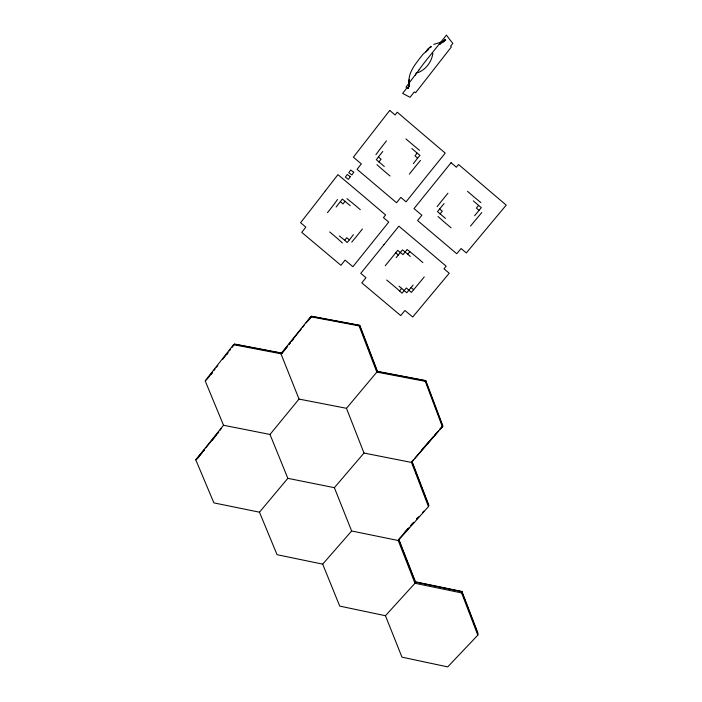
<?xml version="1.0" encoding="UTF-8"?>
<svg xmlns="http://www.w3.org/2000/svg" width="702" height="702" viewBox="0 0 702 702"><rect width="100%" height="100%" fill="white"/><g stroke="black" fill="none" stroke-linecap="round" stroke-linejoin="round"><path stroke-width="1.05" d="M287.285 346.393L281.897 353.097L234.661 344.068L233.538 344.682L205.151 380.817L223.534 425.263L195.779 459.836L213.891 502.886L259.477 512.188L277.053 554.694L322.692 564.145L339.742 606.116L385.442 615.715L401.965 657.151L447.718 666.9L477.825 635.134L478.071 633.546L461.925 591.47L415.444 581.844L398.762 539.233L409.529 527.158M432.844 53.273C431.827 61.697 425.754 69.849 417.708 72.745M477.825 635.134L461.618 592.927L461.925 591.47M415.444 581.844L414.97 583.265L385.442 615.715M223.534 425.263L270.007 434.459L287.838 478.334L334.371 487.679L351.649 530.993L398.236 540.505L428.466 506.59L428.896 505.422L412.013 461.416L413.443 459.766M415.391 75.158L416.444 72.639M412.013 461.416L411.512 462.442L442.874 426.07L425.763 380.598L377.448 371.367L359.766 325.289L311.504 316.225L310.644 316.751L280.94 353.747L299.026 399.078L346.481 408.31L363.996 453.044L411.512 462.442L428.466 506.59M409.477 85.03L407.897 88.241L409.477 84.898L408.099 88.268L409.31 84.644L408.222 88.241L409.266 79.712L409.134 84.135C407.915 76.018 411.872 68.936 416.514 62.662A255.546 247.736 -43.2 0 1 423.148 54.098L428.703 49.324M429.756 47.964L430.958 46.551L427.983 48.771L425.965 51.79M442.479 426.983L425.315 381.353L425.763 380.598M337.522 199.526L333.678 204.782A338.838 70.253 -50 0 1 327.483 212.688M375.912 154.694L379.975 149.166A206.011 24.421 -51.1 0 1 386.469 140.874M336.135 207.011L342.33 199.07L350.219 205.704M382.774 151.456L376.333 159.687L384.301 166.479M349.403 239.865L347.139 242.523L344.735 240.277L346.683 237.715L349.403 239.865L353.396 234.705M411.881 148.552L417.128 153.097L415.014 155.862L417.611 158.134L413.338 163.645M385.205 265.777L387.355 263.162A337.048 31.757 -50 0 0 393.664 255.405L397.674 250.324L403.001 254.642L407.125 249.508L412.522 253.791A339.514 71.823 39.2 0 1 420.322 260.372L422.876 262.601M437.109 206.66L441.347 201.307A205.335 10.776 -50.5 0 1 447.964 193.182M206.362 380.08L212.425 372.367M213.777 370.647L215.119 368.936M216.47 367.216L217.813 365.505M222.534 359.503L227.922 352.641M229.273 350.93L230.616 349.219M231.967 347.499L234.661 344.068M211.311 374.166L212.653 372.455M226.72 354.554L228.062 352.852M444.085 203.545L437.513 211.618L445.428 218.357M204.422 449.596L195.779 459.836M205.774 447.92L218.594 431.949M219.945 430.265L221.297 428.58M288.627 344.717L289.979 343.041M291.321 341.365L301.412 328.799M302.764 327.123L304.106 325.447M306.125 322.929L311.504 316.225M197.253 458.897L201.948 453.044M203.29 451.368L204.633 449.701M212.022 440.505L216.049 435.494M217.383 433.818L218.726 432.151M282.16 353.15L287.644 346.332M289.013 344.621L290.382 342.918M291.751 341.216L293.12 339.505M308.187 320.744L311.609 316.488L328.668 319.691M410.293 256.449L407.774 254.212L409.88 251.623M473.323 200.851L478.58 205.405L476.386 208.09L479.001 210.372L474.596 215.733M399.034 286.205L406.756 292.743L413.109 285.056M270.007 434.459L299.026 399.078M396.139 257.66L402.465 249.877L407.774 254.212M424.254 276.921L422.165 279.457A335.152 13.592 -50 0 1 415.795 287.153L411.372 292.427L406.335 287.969L402 293.182L397.051 288.671A335.24 87.531 38.8 0 0 389.312 282.151L386.679 280.019M345.147 201.255L342.945 203.922L340.452 201.693M378.834 161.943L381.089 159.214L378.317 156.941M399.578 290.882L401.702 288.311M440.049 213.908L442.313 211.188L439.592 208.968M259.477 512.188L287.838 478.334M346.481 408.31L377.448 371.367M479.001 210.372L481.309 207.634L478.58 205.405M481.756 212.574L477.184 218.024A205.379 4.317 -50.2 0 0 470.507 226.088M417.611 158.134L419.936 155.388L417.128 153.097M420.48 160.425L415.9 165.909A206.046 17.91 -50.8 0 0 409.345 174.122M351.711 242.155L356.142 236.846A336.934 51.553 -50 0 0 362.39 229.01M334.371 487.679L363.996 453.044M421.902 449.728L433.327 436.644M434.749 435.012L437.609 431.739M439.75 429.291L441.891 426.834M414.882 458.125L438.566 431.002M439.996 429.361L442.874 426.07M322.692 564.145L351.649 530.993M404.378 532.59L407.941 528.58M410.802 525.377L412.943 522.981M416.505 518.98L417.936 517.374M410.96 525.544L413.829 522.323M416.698 519.103L418.857 516.69M422.437 512.662L423.876 511.056M439.943 44.489L445.314 39.452L442.699 42.164L445.568 39.812L442.427 42.05L445.638 40.014L442.848 41.436M310.644 316.751L359.073 325.851L359.766 325.289M281.897 353.097L280.94 353.747L233.538 344.682M433.704 44.41L441.918 41.866M330.8 320.086L358.529 325.298M235.828 344.524L271.06 351.263M273.201 351.667L281.739 353.299M378.615 371.823L425.587 380.8L442.602 426.017M425.315 381.353L376.825 372.086L359.073 325.851M415.531 582.081L460.705 591.435M461.618 592.927L414.97 583.265L398.236 540.505M346.937 198.648L352.457 203.036A347.815 71.235 37.9 0 1 360.31 209.67M339.373 235.951L344.735 240.277M480.923 202.641L475.5 198.157A203.957 11.618 40.3 0 1 467.514 191.356M419.524 150.36L413.969 145.762A206.16 11.601 40.1 0 1 405.923 138.908M395.717 252.834L398.341 255.019M411.074 287.557L413.636 289.742M438.022 216.523L443.155 221.077A202.439 17.892 40.2 0 0 451.088 227.808M376.939 164.689L382.02 169.208A204.607 17.866 39.8 0 0 390.014 175.983M342.374 242.971L337.478 238.505A343.392 86.802 37.2 0 0 329.677 231.941M430.633 46.341L431.247 46.946M398.99 540.426L415.18 581.791M359.591 325.5L377.176 371.314M411.837 461.609L428.632 505.37M461.758 591.654L477.421 632.476M350.263 176.693L348.42 179.379L345.323 177.158L347.253 174.465L350.263 176.693M353.738 172.244L351.886 174.947L348.789 172.71L350.728 170.007L353.738 172.244M419.112 69.788L405.993 87.171L407.011 87.759L402.623 93.41L410.065 97.297L414.25 91.936L415.61 92.717L451.36 46.955L450.684 46.121L452.825 43.366L450.114 39.988A232.485 8.02 40.6 0 1 449.052 38.61L446.454 35.1L427.974 58.134A239.084 232.029 -45.1 0 0 421.235 66.813L419.112 69.788M325.395 190.812L321.305 196.165A305.379 67.971 -50 0 1 315.093 204.159L300.588 222.709L305.835 227.115L301.746 232.362L340.926 265.303L345.068 260.117L352.895 266.699L388.732 222.086L383.459 217.62L385.6 214.961L367.172 199.289A314.891 57.652 38.2 0 0 359.24 192.576L337.943 174.64L325.395 190.812M389.733 110.433L353.378 157.178L361.302 163.899L357.081 169.305L396.533 202.738L400.816 197.402L406.063 201.851L421.103 183.073A191.032 14.602 -50.7 0 1 427.632 174.956L445.235 153.115L423.885 134.951A192.023 8.67 40.2 0 1 415.882 128.124L397.244 112.197L395.077 114.988L389.733 110.433M383.968 244.656L381.87 247.271A303.808 34.021 -50 0 1 375.535 255.116L360.775 273.332L365.988 277.72L361.811 282.862L400.71 315.567L404.94 310.486L412.706 317.014L449.227 273.245L443.997 268.813L446.174 266.198L427.86 250.623A307.669 58.099 39.3 0 0 419.971 243.963L398.859 226.176L383.968 244.656M451.061 162.715L414.013 208.591L421.876 215.26L417.576 220.56L456.748 253.755L461.109 248.517L466.321 252.939L481.669 234.529A190.417 1.939 -50.1 0 1 488.32 226.57L506.221 205.124L485.056 187.109A189.952 8.678 40.4 0 1 477.114 180.335L458.582 164.505L456.37 167.234L451.061 162.715"/></g></svg>
